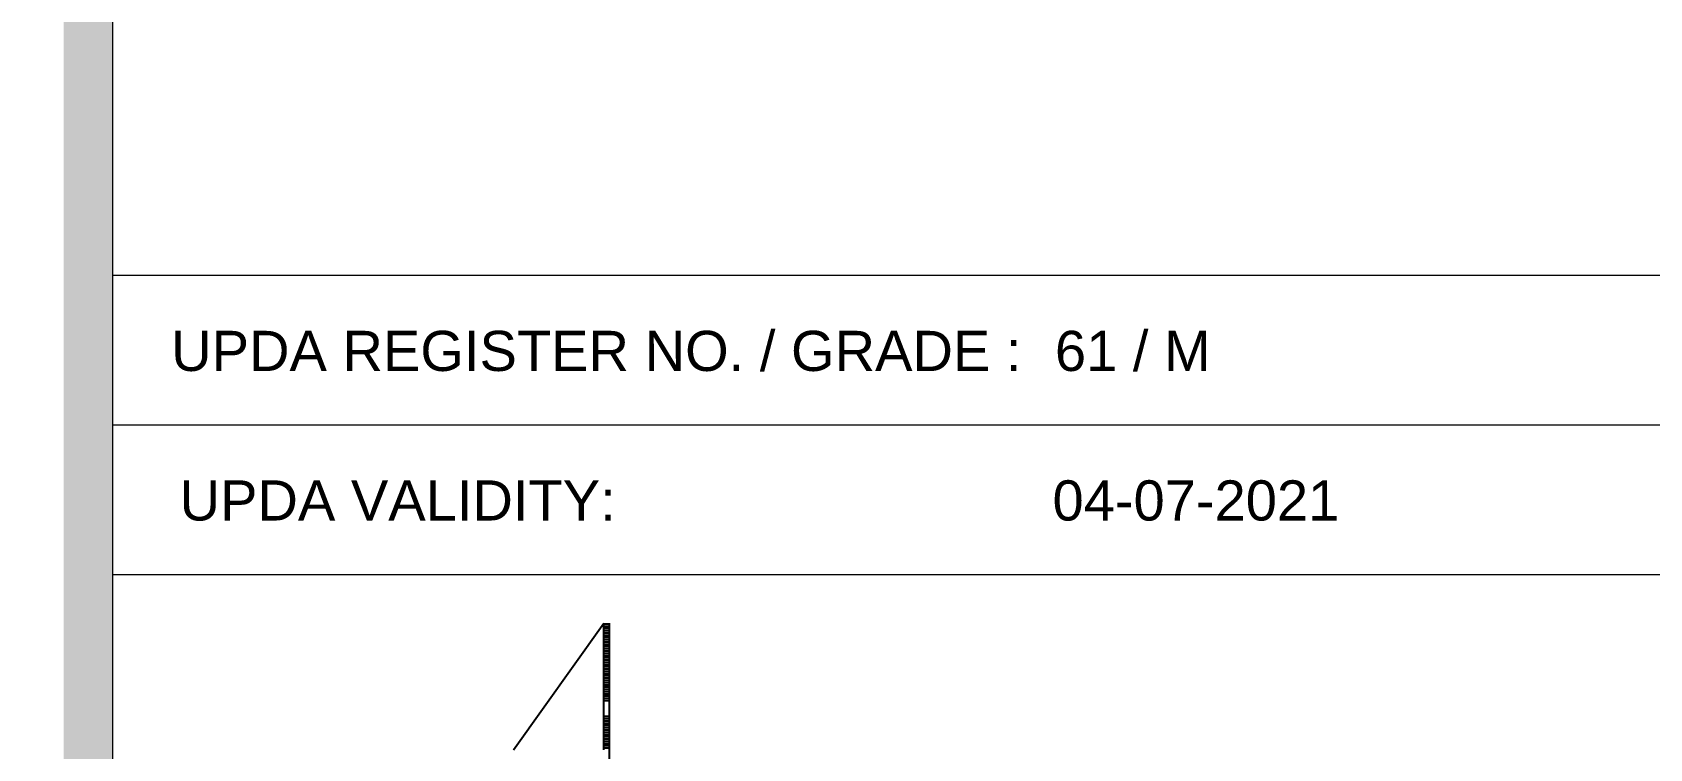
# Model space of a CAD drawing. Header units: inches. Extents: x -68096 to 69834, y -16833 to 17650.
# Drawn here: x 921.87 to 942.47, y 11.62 to 20.75 of the extents above; entities that cross this region are included whole.
import ezdxf

# ---------------------------------------------------------------- set-up
doc = ezdxf.new("R2010")
doc.units = ezdxf.units.IN
doc.header["$MEASUREMENT"] = 0
doc.layers.add('DIM18', color=40, linetype='Continuous')
doc.layers.add('WIN', color=1, linetype='Continuous')
doc.styles.add('TITLE2', font='arial.ttf')

# ---------------------------------------------------------------- blocks, each defined once
blk = doc.blocks.new('sdfasdfww')
at = {"layer": 'DIM18', "color": 7, "ltscale": 0.05}
for p, q in [((1414.2031, -1506.6511), (1414.6561, -1506.0169)), ((1414.6561, -1506.6511), (1414.6561, -1506.0169)), ((1414.6833, -1506.0209), (1414.6561, -1506.0209)), ((1414.6833, -1506.0322), (1414.6561, -1506.0322)), ((1414.6833, -1506.0435), (1414.6561, -1506.0435)), ((1414.6833, -1506.0548), (1414.6561, -1506.0548)), ((1414.6833, -1506.0169), (1414.6833, -1507.7948)), ((1414.6833, -1506.0662), (1414.6561, -1506.0662)), ((1414.6833, -1506.0775), (1414.6561, -1506.0775)), ((1414.6833, -1506.0888), (1414.6561, -1506.0888)), ((1414.6833, -1506.1001), (1414.6561, -1506.1001)), ((1414.6833, -1506.1115), (1414.6561, -1506.1115)), ((1414.6833, -1506.1228), (1414.6561, -1506.1228)), ((1414.6833, -1506.1341), (1414.6561, -1506.1341)), ((1414.6833, -1506.1454), (1414.6561, -1506.1454)), ((1414.6833, -1506.1568), (1414.6561, -1506.1568)), ((1414.6833, -1506.1681), (1414.6561, -1506.1681)), ((1414.6833, -1506.1794), (1414.6561, -1506.1794)), ((1414.6833, -1506.1907), (1414.6561, -1506.1907)), ((1414.6833, -1506.2021), (1414.6561, -1506.2021)), ((1414.6833, -1506.2134), (1414.6561, -1506.2134)), ((1414.6833, -1506.2247), (1414.6561, -1506.2247)), ((1414.6833, -1506.236), (1414.6561, -1506.236)), ((1414.6833, -1506.2474), (1414.6561, -1506.2474)), ((1414.6833, -1506.2587), (1414.6561, -1506.2587)), ((1414.6833, -1506.27), (1414.6561, -1506.27)), ((1414.6833, -1506.2813), (1414.6561, -1506.2813)), ((1414.6833, -1506.2926), (1414.6561, -1506.2926)), ((1414.6833, -1506.304), (1414.6561, -1506.304)), ((1414.6833, -1506.3153), (1414.6561, -1506.3153)), ((1414.6833, -1506.3266), (1414.6561, -1506.3266)), ((1414.6833, -1506.3379), (1414.6561, -1506.3379)), ((1414.6833, -1506.3493), (1414.6561, -1506.3493)), ((1414.6833, -1506.3606), (1414.6561, -1506.3606)), ((1414.6833, -1506.3719), (1414.6561, -1506.3719)), ((1414.6833, -1506.3832), (1414.6561, -1506.3832)), ((1414.6833, -1506.3946), (1414.6561, -1506.3946)), ((1414.6833, -1506.4059), (1414.6561, -1506.4059)), ((1414.6833, -1506.4852), (1414.6561, -1506.4852)), ((1414.6833, -1506.4965), (1414.6561, -1506.4965)), ((1414.6833, -1506.5078), (1414.6561, -1506.5078)), ((1414.6833, -1506.5191), (1414.6561, -1506.5191)), ((1414.6833, -1506.5305), (1414.6561, -1506.5305)), ((1414.6833, -1506.5418), (1414.6561, -1506.5418)), ((1414.6833, -1506.5531), (1414.6561, -1506.5531)), ((1414.6833, -1506.5644), (1414.6561, -1506.5644)), ((1414.6833, -1506.5758), (1414.6561, -1506.5758)), ((1414.6833, -1506.5871), (1414.6561, -1506.5871)), ((1414.6833, -1506.5984), (1414.6561, -1506.5984)), ((1414.6833, -1506.6097), (1414.6561, -1506.6097)), ((1414.6833, -1506.6211), (1414.6561, -1506.6211)), ((1414.6833, -1506.6324), (1414.6561, -1506.6324)), ((1414.6833, -1506.6437), (1414.6561, -1506.6437))]:
    blk.add_line(p, q, dxfattribs=at)

msp = doc.modelspace()

# ---------------------------------------------------------------- hatches: boundary and pattern name
at = {"layer": 'WIN', "linetype": 'Continuous', "lineweight": 0}
h = msp.add_hatch(color=86, dxfattribs=at)
h.paths.add_polyline_path([(753.52048, 94.84549), (753.52048, -53.35192), (963.30992, -53.35192), (963.30992, 94.84549)])
h.paths.add_polyline_path([(922.89008, 94.22001), (922.89008, -52.69685), (962.68444, -52.69685), (962.68444, 94.22001)], flags=16)
h.paths.add_polyline_path([(922.26459, -52.69685), (754.14633, -52.69685), (754.14633, 94.22001), (922.26459, 94.22001)], flags=16)
h = msp.add_hatch(color=7, dxfattribs=at)
h.paths.add_polyline_path([(753.52048, 94.84549), (753.52048, -53.35192), (963.30992, -53.35192), (963.30992, 94.84549)])
h.paths.add_polyline_path([(922.89008, 94.22001), (922.89008, -52.69685), (962.68444, -52.69685), (962.68444, 94.22001)], flags=16)
h.paths.add_polyline_path([(922.26459, -52.69685), (754.14633, -52.69685), (754.14633, 94.22001), (922.26459, 94.22001)], flags=16)

# ---------------------------------------------------------------- linework, layer by layer
at = {"layer": 'WIN', "color": 7, "linetype": 'Continuous', "lineweight": 0}
for p, q in [((922.89008, 17.65352), (962.68444, 17.65352)), ((922.89008, 15.74901), (962.68444, 15.74901)), ((922.89008, 13.84451), (962.68444, 13.84451))]:
    msp.add_line(p, q, dxfattribs=at)
msp.add_lwpolyline([(962.68444, 94.22001), (922.89008, 94.22001), (922.89008, -52.69685), (962.68444, -52.69685)], close=True, dxfattribs=at)
msp.add_lwpolyline([(962.68444, 94.22001), (922.89008, 94.22001), (922.89008, -52.69685), (962.68444, -52.69685)], close=True, dxfattribs=at)
msp.add_lwpolyline([(922.89008, 13.84451), (962.68444, 13.84451)], dxfattribs=at)

# ---------------------------------------------------------------- block references
at = {"layer": 'DIM18', "color": 7, "lineweight": 0, "xscale": 2.53814304200138, "yscale": 2.53814304200138, "zscale": 2.53814304200138}
msp.add_blockref('sdfasdfww', (-2661.45191, 3835.70743), dxfattribs=at)

# ---------------------------------------------------------------- texts
at = {"layer": 'WIN', "color": 7, "linetype": 'Continuous', "lineweight": 0, "style": 'TITLE2'}
for s, height, p in [('UPDA REGISTER NO. / GRADE :', 0.5112836, (923.6353, 16.43441)), ('61 / M', 0.511284, (934.89474, 16.43441)), ('04-07-2021', 0.511284, (934.86406, 14.5299)), ('UPDA VALIDITY:', 0.5112836, (923.74262, 14.5299))]:
    msp.add_text(s, height=height, dxfattribs=at).set_placement(p)

doc.saveas('drawing.dxf')
